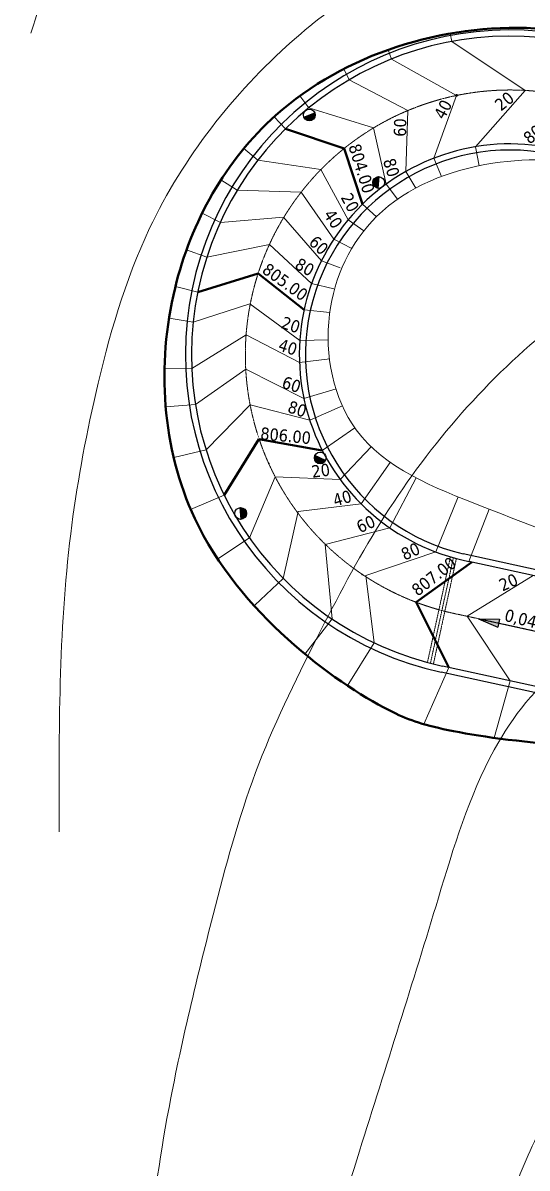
# Model space of a CAD drawing. Header units: millimetres. Extents: x -492806 to 8131902, y -181351 to 2373952.
# Drawn here: x 3707331 to 3789595, y 1171031 to 1357919 of the extents above; entities that cross this region are included whole.
import ezdxf

# ---------------------------------------------------------------- set-up
doc = ezdxf.new("R2010")
doc.units = ezdxf.units.MM
doc.header["$LTSCALE"] = 50
doc.linetypes.add('CENTER2', pattern=[28.575, 19.05, -3.175, 3.175, -3.175])
doc.linetypes.add('DASHED', pattern=[19.05, 12.7, -6.35])
for name, color, linetype, lineweight in [('cherwona', 7, 'Continuous', 50), ('dorogi', 7, 'Continuous', 30), ('osi', 13, 'Continuous', 15), ('smuga', 142, 'Continuous', 15), ('вертикалка', 200, 'Continuous', 9), ('проектні', 82, 'Continuous', 50), ('існуючі', 170, 'Continuous', 15)]:
    doc.layers.add(name, color=color, linetype=linetype, lineweight=lineweight)
doc.layers.add('перехід', color=206, linetype='Continuous')
doc.styles.get("Standard").update_dxf_attribs({"font": 'tahoma.ttf'})

msp = doc.modelspace()

# ---------------------------------------------------------------- hatches: boundary and pattern name
at = {"layer": 'перехід'}
h = msp.add_hatch(color=7, dxfattribs=at)
h.dxf.hatch_style = 1
h.paths.add_polyline_path([(3754953.364, 1343247.681), (3753174.725, 1342528.368, 1)])
h = msp.add_hatch(color=7, dxfattribs=at)
h.dxf.hatch_style = 1
h.paths.add_polyline_path([(3765474.05, 1332828.074), (3765275.11, 1330919.832, -1)])
h = msp.add_hatch(color=7, dxfattribs=at)
h.dxf.hatch_style = 1
h.paths.add_polyline_path([(3754969.385, 1287312.543), (3756721.944, 1286531.836, -1)])
h = msp.add_hatch(color=7, dxfattribs=at)
h.dxf.hatch_style = 1
h.paths.add_polyline_path([(3742792.656, 1278816.138), (3742925.142, 1276902.134, 1)])
h = msp.add_hatch(color=7, dxfattribs=at)
h.dxf.hatch_style = 1
h.paths.add_polyline_path([(3784931.742, 1259953.701), (3785067.28, 1260589.649), (3781640.966, 1260655.055)])
h.paths.add_polyline_path([(3784796.205, 1259317.753), (3784931.742, 1259953.701), (3781640.966, 1260655.055)])

# ---------------------------------------------------------------- linework, layer by layer
at = {"layer": 'cherwona', "color": 1}
msp.add_open_spline([(3817609.334, 1351027.958), (3808842.275, 1353765.124), (3785802.933, 1360958.241), (3748037.157, 1349195.044), (3728316.385, 1313930.953), (3731277.082, 1269866.684), (3762919.623, 1246807.076), (3776987.038, 1241728.688), (3804539.528, 1238323.114), (3823658.874, 1241204.632)], degree=3, knots=[0, 0, 0, 0, 27391.9593090723, 71984.5387441432, 104634.8608821374, 142363.4892760602, 193593.0760300976, 209984.756156827, 244032.4436768857, 244032.4436768857, 244032.4436768857, 244032.4436768857], dxfattribs=at)
at = {"layer": 'dorogi'}
for p, q in [((4058264.161, 1210469.755), (3779155.355, 1271256.432)), ((4057074.265, 1209705.459), (3780090.566, 1270029.313)), ((3781793.537, 1260652.143), (3791961.547, 1258437.668)), ((4053328.982, 1192508.574), (3775779.201, 1252955.714)), ((4054093.278, 1191318.678), (3775566.401, 1251978.618))]:
    msp.add_line(p, q, dxfattribs=at)
for centre, radius, start, end in [((3786844.81, 1303764.692), 53000, 78.81686174, 257.71349957), ((3786845.643, 1303765.233), 52000.706, 78.81767082, 257.71272957), ((3786832.504, 1303766.653), 34404.388, 78.39618402, 258.69909876), ((3786832.504, 1303766.653), 33404.388, 78.39618402, 256.71325624)]:
    msp.add_arc(centre, radius, start, end, dxfattribs=at)
at = {"layer": 'osi', "linetype": 'CENTER2', "ltscale": 0.02}
msp.add_line((4192382.566, 1171230.591), (3778406.619, 1261389.775), dxfattribs=at)
msp.add_arc((3786828.455, 1303765.469), 43204.476, 78.66076026, 258.75938224, dxfattribs=at)
at = {"layer": 'smuga', "linetype": 'DASHED', "ltscale": 0.01}
for p, q in [((3773340.552, 1253566.219), (3777069.327, 1270687.304)), ((3773829.1, 1253459.819), (3777557.874, 1270580.904)), ((3774317.648, 1253353.419), (3778046.422, 1270474.504))]:
    msp.add_line(p, q, dxfattribs=at)
at = {"layer": 'вертикалка'}
for p, q in [((3777300.776, 1354882.44), (3777070.764, 1356198.536)), ((3767467.658, 1352020.462), (3766929.81, 1353532.101)), ((3789269.054, 1346899.449), (3777300.776, 1354882.44)), ((3778101.749, 1346075.199), (3767467.658, 1352020.462)), ((3760590.469, 1348651.08), (3759688.721, 1350405.643)), ((3760590.469, 1348651.08), (3770136.357, 1343615.194)), ((3753968.651, 1344053.901), (3752540.003, 1346020.876)), ((3778101.749, 1346075.199), (3774382.755, 1335839.471)), ((3789269.054, 1346899.449), (3781155.342, 1337699.406)), ((3764552.945, 1340784.766), (3753968.651, 1344053.901)), ((3750153.699, 1340613.227), (3748340.611, 1342614.881)), ((3770136.357, 1343615.194), (3769819.106, 1333669.933)), ((3766584.609, 1331581.84), (3764552.945, 1340784.766)), ((3745682.948, 1335541.103), (3743393.868, 1337435.973)), ((3781155.342, 1337699.406), (3781783.952, 1334620.718)), ((3755957.257, 1333991.217), (3745682.948, 1335541.103)), ((3774382.755, 1335839.471), (3775636.474, 1332860.448)), ((3760393.431, 1325781.133), (3755957.257, 1333991.217)), ((3769819.106, 1333669.933), (3771444.504, 1330972.558)), ((3742301.797, 1330596.543), (3739645.682, 1332302.771)), ((3766584.609, 1331581.84), (3768473.519, 1329159.373)), ((3742301.797, 1330596.543), (3752717.079, 1330280.384)), ((3752717.079, 1330280.384), (3758051.55, 1322616.549)), ((3762752.166, 1328338.979), (3765012.205, 1326292.974)), ((3739546.881, 1325373.115), (3736563.078, 1326844.352)), ((3749823.214, 1326200.218), (3739546.881, 1325373.115)), ((3756034.753, 1319101.594), (3749823.214, 1326200.218)), ((3760393.431, 1325781.133), (3762952.371, 1323980.193)), ((3737351.044, 1319713.841), (3747546.542, 1321748.829)), ((3747546.542, 1321748.829), (3754445.532, 1315374.665)), ((3758051.55, 1322616.549), (3760979.505, 1321084.495)), ((3737351.044, 1319713.841), (3734039.421, 1320911.457)), ((3756034.753, 1319101.594), (3759111.144, 1317960.116)), ((3735857.112, 1313975.186), (3732210.337, 1314874.734)), ((3754445.532, 1315374.665), (3758060.905, 1314505.544)), ((3735119.769, 1309104.457), (3744331.834, 1312050.094)), ((3744331.834, 1312050.094), (3752504.858, 1306063.306)), ((3753220.971, 1311110.134), (3757384.027, 1310642.633)), ((3735119.769, 1309104.457), (3731172.823, 1309725.206)), ((3734894.431, 1301496.986), (3743744.316, 1306987.838)), ((3743744.316, 1306987.838), (3752451.653, 1302494.275)), ((3752504.858, 1306063.306), (3757191.797, 1306183.157)), ((3752451.653, 1302494.275), (3757419.259, 1303107.459)), ((3734894.431, 1301496.986), (3730442.347, 1301599.667)), ((3743687.439, 1301424.643), (3735480.485, 1295660.055)), ((3753177.853, 1296623.379), (3743687.439, 1301424.643)), ((3753177.853, 1296623.379), (3758444.557, 1298227.728)), ((3735480.485, 1295660.055), (3730630.505, 1295256.487)), ((3737217.025, 1288238.687), (3744404.471, 1295590.363)), ((3744404.471, 1295590.363), (3754124.559, 1293096.498)), ((3754124.559, 1293096.498), (3759471.502, 1295445.666)), ((3756183.454, 1288136.631), (3761486.308, 1291824.701)), ((3737217.025, 1288238.687), (3731930.991, 1286994.32)), ((3759088.718, 1283421.034), (3764158.467, 1288718.823)), ((3762527.267, 1279416.76), (3767265.443, 1286190.407)), ((3748480.125, 1283836.369), (3744277.001, 1273899.129)), ((3759088.718, 1283421.034), (3748480.125, 1283836.369)), ((3767212.291, 1275505.211), (3771477.175, 1283659.295)), ((3740156.964, 1280868.931), (3734702.372, 1278531.265)), ((3774690.562, 1271576.047), (3778324.871, 1280564.321)), ((3752235.252, 1278194.377), (3762527.267, 1279416.76)), ((3780090.566, 1270029.313), (3783411.46, 1278566.503)), ((3749814.549, 1267258.09), (3752235.252, 1278194.377)), ((3756652.065, 1272812.299), (3767212.291, 1275505.211)), ((3744277.001, 1273899.129), (3739114.748, 1270441.015)), ((3757771.438, 1260651.848), (3756652.065, 1272812.299)), ((3763298.26, 1267758.208), (3774690.562, 1271576.047)), ((3749814.549, 1267258.09), (3745179.857, 1262880.778)), ((3764619.918, 1256753.633), (3763298.26, 1267758.208)), ((3779837.627, 1261078.118), (3790583.864, 1267743.994)), ((3757771.438, 1260651.848), (3753336.531, 1254874.945)), ((3786838.58, 1250547.109), (3779837.627, 1261078.118)), ((3764619.918, 1256753.633), (3760223.282, 1249665.482)), ((3776845.462, 1252723.494), (3772743.569, 1243469.989)), ((3786838.58, 1250547.109), (3784228.558, 1241245.315))]:
    msp.add_line(p, q, dxfattribs=at)
msp.add_spline([(3821660.63, 1329964.21), (3783991.802, 1335018.939), (3765039.659, 1326320.108), (3757353.695, 1310361.406), (3761712.635, 1291506.169), (3782239.728, 1279022.212), (3830926.002, 1259981.383)], degree=3, dxfattribs=at)
at = {"layer": 'перехід'}
for p, q in [((3753174.725, 1342528.368), (3754953.364, 1343247.681)), ((3765275.11, 1330919.832), (3765474.05, 1332828.074)), ((3756721.944, 1286531.836), (3754969.385, 1287312.543)), ((3742925.142, 1276902.134), (3742792.656, 1278816.138)), ((3781640.966, 1260655.055), (3784796.205, 1259317.753)), ((3781640.966, 1260655.055), (3785067.28, 1260589.649)), ((3785067.28, 1260589.649), (3784796.205, 1259317.753))]:
    msp.add_line(p, q, dxfattribs=at)
for centre in [(3754064.045, 1342888.024), (3765374.58, 1331873.953), (3755845.664, 1286922.19), (3742858.899, 1277859.136)]:
    msp.add_circle(centre, 959.292, dxfattribs=at)
for p in [(3747430.306, 1286033.785), (3762705.39, 1267922.694)]:
    msp.add_point(p, dxfattribs=at)
at = {"layer": 'проектні', "color": 5}
for p, q in [((3750153.699, 1340613.227), (3759763.97, 1337442.469)), ((3759763.97, 1337442.469), (3762752.166, 1328338.979)), ((3745713.856, 1317008.491), (3735857.112, 1313975.186)), ((3753220.971, 1311110.134), (3745713.856, 1317008.491)), ((3740156.964, 1280868.931), (3745821.867, 1289986.19)), ((3745821.867, 1289986.19), (3756183.454, 1288136.631)), ((3771505.117, 1263369.651), (3780590.745, 1269920.379)), ((3776845.462, 1252723.494), (3771505.117, 1263369.651))]:
    msp.add_line(p, q, dxfattribs=at)
at = {"layer": 'проектні'}
msp.add_point((3778100.912, 1346079.257), dxfattribs=at)
at = {"layer": 'існуючі'}
for points, knots in [([(4118945.972, 1141992.395), (4115604.451, 1157882.764), (4105459.646, 1199502.477), (4084891.018, 1265014.113), (4056399.93, 1330850.134), (4026700.662, 1373256.631), (4005448.175, 1411850.719), (3976761.261, 1442186.294), (3948396.023, 1472376.173), (3919207.308, 1488148.901), (3892488.73, 1506002.584), (3855066.352, 1521426.724), (3816818.237, 1528360.657), (3781329.534, 1527272.104), (3743060.038, 1506618.414), (3721344.995, 1481347.694), (3707331.353, 1465039.423)], [208907.898191004, 208907.898191004, 208907.898191004, 208907.898191004, 257605.863130704, 337296.6512993614, 414888.6980925751, 471411.6016886402, 492312.2011282048, 546691.9263832961, 596027.8451533406, 615040.3045966051, 645805.468598217, 692413.3325741671, 735125.5059761151, 761895.8793706339, 797154.4097490128, 861311.6224911874, 861311.6224911874, 861311.6224911874, 861311.6224911874]), ([(3708650.713, 1356226.432), (3712468.637, 1368672.489), (3718946.321, 1389789.103), (3733007.111, 1415422.738), (3747242.166, 1435542.759), (3769202.308, 1447084.556), (3793048.129, 1452153.439), (3815869.254, 1454471.309), (3837881.31, 1450732.652), (3859899.298, 1443547.995), (3885249.565, 1431380.619), (3911745.425, 1410255.86), (3936095.896, 1384203.755), (3962573.108, 1351355.012), (3987446.537, 1315553.99), (4009118.831, 1275047.492), (4024220.518, 1235157.291), (4036159.776, 1201256.224), (4044824.844, 1170303.88), (4048602.068, 1153180.432), (4050361.364, 1144395.534)], [0, 0, 0, 0, 38900.8664636247, 66001.1889897012, 87669.3421301837, 111587.2495440326, 138101.9835658548, 160776.267455786, 179836.5263671841, 204572.7900400612, 230137.1182260716, 263737.1415018499, 305480.3987434738, 336953.7017450631, 390265.8027063977, 436029.4128409923, 474341.5859841284, 518100.6318120104, 543830.9936237611, 570703.3366454956, 570703.3366454956, 570703.3366454956, 570703.3366454956]), ([(3713243.637, 1225887.027), (3713199.956, 1242165.293), (3713135.395, 1266225.204), (3719187.236, 1299148.252), (3727487.71, 1328245.188), (3748005.418, 1354598.181), (3773713.32, 1371250.911), (3798160.242, 1380588.982), (3822522.315, 1380903.788), (3848015.574, 1373705.31), (3873818.076, 1361766.002), (3902523.945, 1339923.633), (3928548.897, 1311070.224), (3947535.947, 1278582.915), (3964229.855, 1249231.953), (3973355.458, 1224346.52), (3986077.043, 1193946.344), (3991815.891, 1169318.218), (3996706.92, 1150136.741), (3997688.851, 1146241.129)], [0, 0, 0, 0, 48664.7038586514, 71928.3257654335, 100306.9158663551, 138672.220710195, 168807.9515667209, 191459.2970164297, 216286.3433810927, 240286.651536812, 270494.554047614, 301016.6757965524, 347917.8145101856, 385933.1486807523, 413734.8585784502, 449048.8708064823, 465247.8123479335, 512539.3488771773, 524589.1920917038, 524589.1920917038, 524589.1920917038, 524589.1920917038]), ([(3945782.549, 1148059.877), (3944202.05, 1153749.314), (3939077.134, 1170909.903), (3924138.399, 1210927.555), (3906980.299, 1251512), (3886702.924, 1282782.898), (3875720.018, 1297967.201), (3864469.819, 1310266.526), (3850889.086, 1321102.574), (3836764.184, 1326176.584), (3820955.09, 1326107.832), (3807324.907, 1318059.457), (3786276.661, 1303841.447), (3768322.387, 1282599.628), (3754853.317, 1256855.617), (3744539.736, 1235845.338), (3737462.905, 1209177.041), (3728850.306, 1173869.216), (3726357.254, 1145685.2), (3724867.779, 1128846.658)], [255458.6088687318, 255458.6088687318, 255458.6088687318, 255458.6088687318, 273173.2985770734, 309203.443001825, 383619.9320633245, 404514.4679595127, 420899.686962695, 439797.0308562027, 454367.1085381413, 472645.5175214431, 483645.8070494081, 500647.1894965682, 518680.9137443865, 560290.1586449647, 581780.1662991375, 605993.7587508378, 630216.7895284247, 664316.2476046523, 714925.4246808675, 714925.4246808675, 714925.4246808675, 714925.4246808675]), ([(3734606.927, 1082823.33), (3743696.888, 1113189.083), (3756926.583, 1157383.959), (3773571.191, 1209533.278), (3781753.155, 1237486.421), (3794544.358, 1254433.856), (3814885.503, 1259724.104), (3834597.105, 1254489.523), (3857069.016, 1243822.087), (3871163.619, 1224592.978), (3879703.544, 1199508.593), (3893050.919, 1165445.128), (3900950.78, 1127223.674), (3906270.34, 1098385.316), (3907865.619, 1088836.164)], [0, 0, 0, 0, 95089.5132630948, 138395.0236995556, 164213.2035184012, 182463.6039756436, 198861.6807338766, 223814.3994676012, 242216.5357672931, 271238.4510917201, 293206.0183896755, 321890.7565301505, 380776.4993320398, 409831.0367153964, 409831.0367153964, 409831.0367153964, 409831.0367153964]), ([(3750786.475, 999436.07), (3756730.255, 1026319.693), (3766758.345, 1071676.588), (3774012.061, 1129705.556), (3785345.806, 1163352.298), (3795368.14, 1185789.033), (3808723.281, 1199094.845), (3828183.082, 1199554.998), (3840866.579, 1191018.947), (3855050.168, 1179547.5), (3865572.257, 1163880.256), (3870394.648, 1141146.563), (3869263.641, 1117566.925), (3870470.712, 1093544.984), (3867940.132, 1075034.774), (3876187.28, 1048400.825), (3878172.204, 1027380.299), (3880737.711, 1010056.388)], [0, 0, 0, 0, 82574.5499215359, 139316.236733507, 175036.8700558058, 188202.3808811148, 213610.048285032, 225552.4766276774, 243676.2807164765, 257707.4771096378, 280602.1456018498, 298334.0624937715, 326576.7714626776, 351047.7287348989, 370735.6948383365, 381389.4935339931, 433921.4134592154, 433921.4134592154, 433921.4134592154, 433921.4134592154])]:
    msp.add_open_spline(points, degree=3, knots=knots, dxfattribs=at)

# ---------------------------------------------------------------- texts
for s, rotation, p in [('20', 38.98355312, (3785336.666, 1343429.186)), ('40', 62.43860258, (3776051.668, 1342020.77)), ('803.00', 39.22314163, (3790006.48, 1338024.32)), ('60', 88.41019071, (3769822.489, 1339321.287)), ('804.00', 287.42485328, (3760419.969, 1337795.499)), ('80', 287.16946486, (3766061.477, 1335448.131)), ('20', 298.25897934, (3759127.124, 1329462.328)), ('40', 303.29558606, (3756306.37, 1326645.484)), ('60', 316.58646372, (3753836.08, 1321940.702)), ('80', 330.75139381, (3751524.053, 1317942.632)), ('805.00', 324.12485837, (3746198.638, 1317255.991)), ('20', 341.85887079, (3749309.524, 1308170.286)), ('40', 341.85887079, (3748839.586, 1304531.863)), ('60', 341.85887079, (3749427.009, 1298428.7)), ('80', 341.85887079, (3750366.884, 1294438.172)), ('806.00', 354.55724053, (3745999.133, 1289954.548)), ('20', 7.42535353, (3754561.288, 1283679.002)), ('40', 16.40173289, (3758265.922, 1278980.854)), ('60', 24.15309928, (3762321.116, 1274616.473)), ('80', 24.15309928, (3769605.172, 1270156.469)), ('807.00', 38.16780733, (3771747.458, 1264264.275)), ('20', 24.15309928, (3785583.116, 1265109.618)), ('0,04', 345.89435419, (3785762.18, 1260373.698))]:
    msp.add_text(s, height=2000, rotation=rotation).set_placement(p)

doc.saveas('drawing.dxf')
